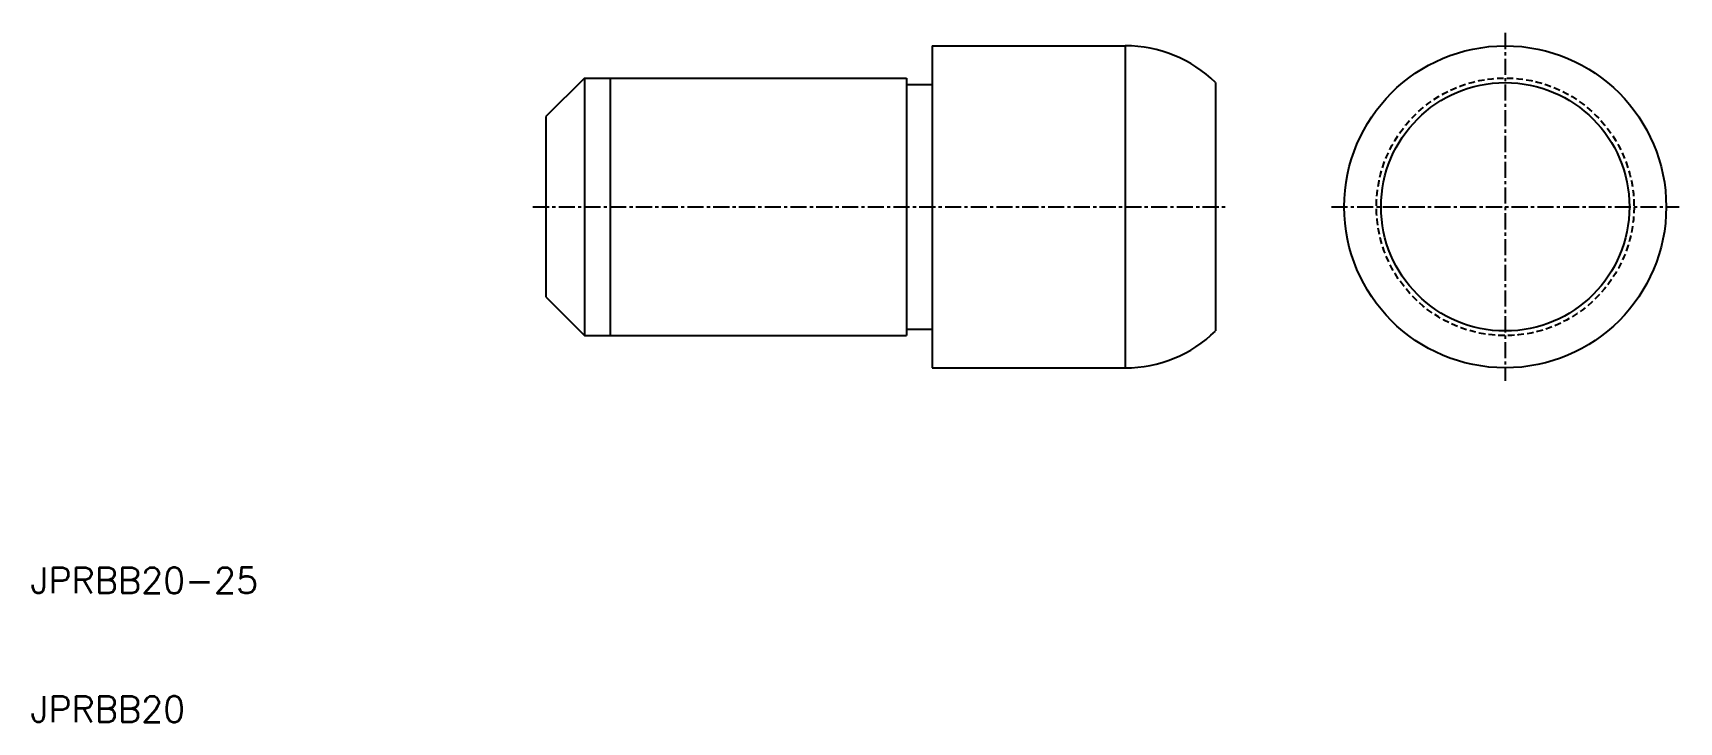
# Model space of a CAD drawing. Extents: x 10 to 138, y 10 to 64.
import ezdxf

# ---------------------------------------------------------------- set-up
doc = ezdxf.new("R2010")
doc.units = 0
doc.linetypes.add('CENTER', pattern=[2, 1.25, -0.25, 0.25, -0.25])
doc.linetypes.add('DASHED', pattern=[0.75, 0.5, -0.25])
doc.layers.get('0').update_dxf_attribs({"linetype": 'CONTINUOUS'})
doc.layers.add('CENTER', color=1, linetype='CENTER')
doc.styles.get("Standard").update_dxf_attribs({"font": 'txt.shx'})

msp = doc.modelspace()

# ---------------------------------------------------------------- linework, layer by layer
at = {"color": 7, "linetype": 'CONTINUOUS'}
for p, q in [((80, 62.5), (95, 62.5)), ((80, 62.5), (80, 37.5)), ((95, 62.5), (95, 37.5)), ((53, 60), (50, 57)), ((53, 60), (78, 60)), ((53, 60), (53, 40)), ((55, 60), (55, 40)), ((78, 60), (78, 40)), ((78, 59.5), (80, 59.5)), ((102, 59.64), (102, 40.36)), ((50, 57), (50, 43)), ((50, 43), (53, 40)), ((53, 40), (78, 40)), ((78, 40.5), (80, 40.5)), ((80, 37.5), (95, 37.5))]:
    msp.add_line(p, q, dxfattribs=at)
for radius in [12.5, 9.64]:
    msp.add_circle((124.5, 50), radius, dxfattribs=at)
at = {"color": 3, "linetype": 'DASHED'}
msp.add_circle((124.5, 50), 10, dxfattribs=at)
at = {"color": 7, "linetype": 'CONTINUOUS'}
for centre, start, end in [((95, 52.5), 45.573, 90), ((95, 47.5), 270, 314.427)]:
    msp.add_arc(centre, 10, start, end, dxfattribs=at)
at = {"layer": 'CENTER', "color": 1, "linetype": 'CENTER'}
for p, q in [((124.5, 63.5), (124.5, 36.5)), ((49, 50), (103, 50)), ((111, 50), (138, 50))]:
    msp.add_line(p, q, dxfattribs=at)

# ---------------------------------------------------------------- texts
at = {"color": 7, "linetype": 'CONTINUOUS'}
for s, p in [('JPRBB20-25', (10, 20)), ('JPRBB20', (10, 10))]:
    msp.add_text(s, height=2, dxfattribs=at).set_placement(p)

doc.saveas('drawing.dxf')
